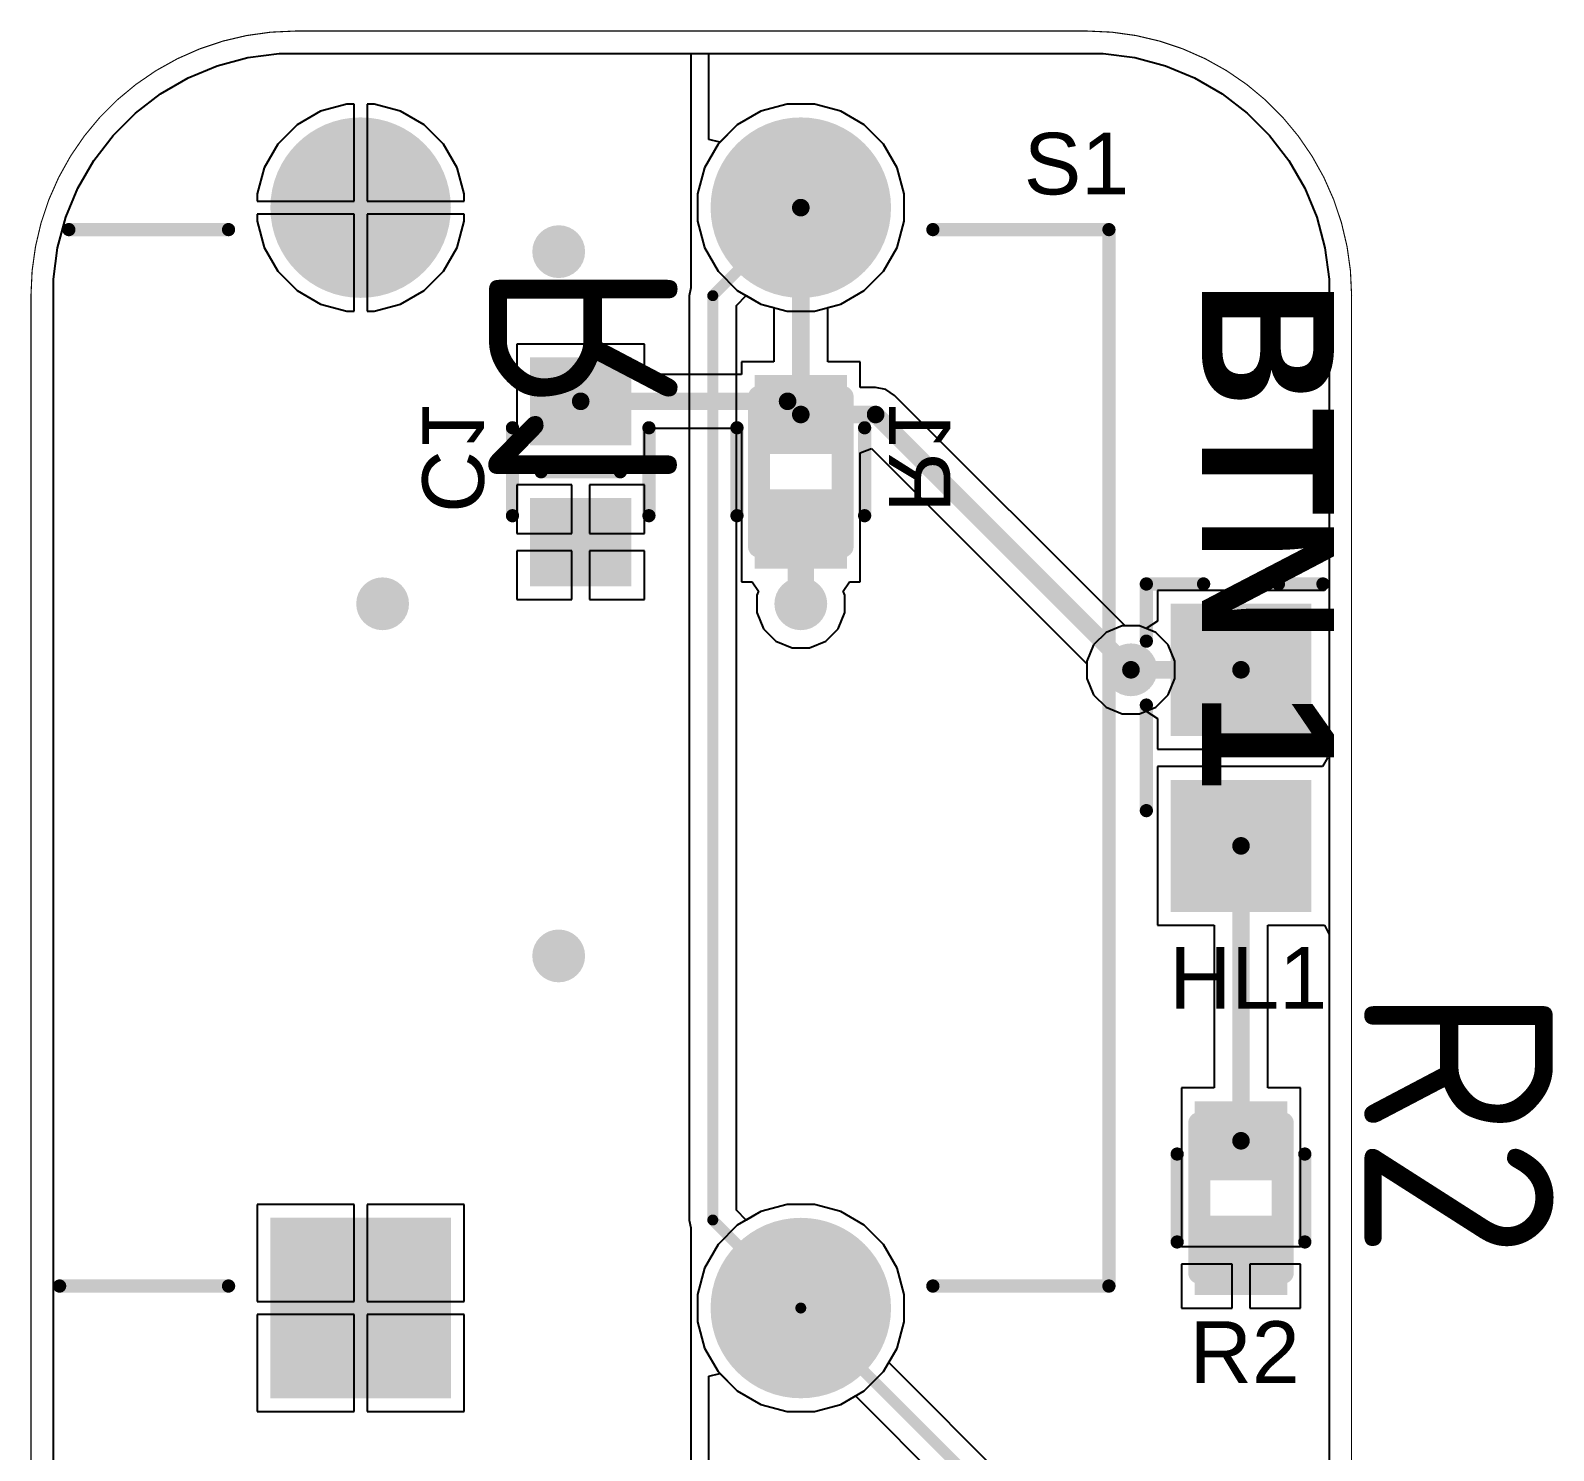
# Model space of a CAD drawing. Header units: inches. Extents: x -0.1 to 88.5, y -0.1 to 66.5.
# Drawn here: x 0 to 17.3, y 50.38 to 66.51 of the extents above; entities that cross this region are included whole.
import ezdxf

# ---------------------------------------------------------------- set-up
doc = ezdxf.new("R2010")
doc.units = ezdxf.units.IN
for name, color, linetype in [('Assembly Notes', 56, 'Continuous'), ('Bottom Layer', 5, 'Continuous'), ('Bottom Overlay', 54, 'Continuous'), ('Bottom Paste', 16, 'Continuous'), ('Bottom Solder', 6, 'Continuous'), ('Mechanical 3', 76, 'Continuous'), ('Multi-Layer', 9, 'Continuous'), ('Pad Holes', 156, 'Continuous'), ('Top Layer', 1, 'Continuous'), ('Top Overlay', 2, 'Continuous'), ('Top Paste', 8, 'Continuous'), ('Top Solder', 216, 'Continuous'), ('Via Holes', 16, 'Continuous')]:
    doc.layers.add(name, color=color, linetype=linetype)
doc.styles.add('Arial', font='', dxfattribs={"height": 0.2})
doc.styles.add('Century Gothic_Bold', font='', dxfattribs={"height": 0.2})
doc.styles.add('GOST type B', font='', dxfattribs={"height": 0.2})
doc.styles.get('Arial').set_extended_font_data('Arial')
doc.styles.get('Century Gothic_Bold').set_extended_font_data('Century Gothic', bold=True)
doc.styles.get('GOST type B').set_extended_font_data('GOST type B')

# ---------------------------------------------------------------- blocks, each defined once
blk = doc.blocks.new('B______DIP_12_12_98')
at = {"layer": 'Bottom Layer'}
blk.add_hatch(color=5, dxfattribs=at).paths.add_polyline_path([(-0.975, 0.975), (0.975, 0.975), (0.975, -0.975), (-0.975, -0.975)])
h = blk.add_hatch(color=5, dxfattribs=at)
edge = h.paths.add_edge_path()
edge.add_arc((12.5, 0), 0.975, 0, 360)
h = blk.add_hatch(color=5, dxfattribs=at)
edge = h.paths.add_edge_path()
edge.add_arc((0, -5), 0.975, 0, 360)
h = blk.add_hatch(color=5, dxfattribs=at)
edge = h.paths.add_edge_path()
edge.add_arc((12.5, -5), 0.975, 0, 360)
at = {"layer": 'Bottom Solder'}
blk.add_hatch(color=6, dxfattribs=at).paths.add_polyline_path([(-1.025, 1.025), (1.025, 1.025), (1.025, -1.025), (-1.025, -1.025)])
h = blk.add_hatch(color=6, dxfattribs=at)
edge = h.paths.add_edge_path()
edge.add_arc((12.5, 0), 1.025, 0, 360)
h = blk.add_hatch(color=6, dxfattribs=at)
edge = h.paths.add_edge_path()
edge.add_arc((0, -5), 1.025, 0, 360)
h = blk.add_hatch(color=6, dxfattribs=at)
edge = h.paths.add_edge_path()
edge.add_arc((12.5, -5), 1.025, 0, 360)
at = {"layer": 'Multi-Layer'}
blk.add_hatch(color=9, dxfattribs=at).paths.add_polyline_path([(-0.975, 0.975), (0.975, 0.975), (0.975, -0.975), (-0.975, -0.975)])
h = blk.add_hatch(color=9, dxfattribs=at)
edge = h.paths.add_edge_path()
edge.add_arc((12.5, 0), 0.975, 0, 360)
h = blk.add_hatch(color=9, dxfattribs=at)
edge = h.paths.add_edge_path()
edge.add_arc((0, -5), 0.975, 0, 360)
h = blk.add_hatch(color=9, dxfattribs=at)
edge = h.paths.add_edge_path()
edge.add_arc((12.5, -5), 0.975, 0, 360)
at = {"layer": 'Pad Holes'}
h = blk.add_hatch(color=7, dxfattribs=at)
edge = h.paths.add_edge_path()
edge.add_arc((0, 0), 0.65, 0, 360)
h = blk.add_hatch(color=7, dxfattribs=at)
edge = h.paths.add_edge_path()
edge.add_arc((12.5, 0), 0.65, 0, 360)
h = blk.add_hatch(color=7, dxfattribs=at)
edge = h.paths.add_edge_path()
edge.add_arc((0, -5), 0.65, 0, 360)
h = blk.add_hatch(color=7, dxfattribs=at)
edge = h.paths.add_edge_path()
edge.add_arc((12.5, -5), 0.65, 0, 360)
at = {"layer": 'Top Layer'}
blk.add_hatch(color=1, dxfattribs=at).paths.add_polyline_path([(-0.975, 0.975), (0.975, 0.975), (0.975, -0.975), (-0.975, -0.975)])
h = blk.add_hatch(color=1, dxfattribs=at)
edge = h.paths.add_edge_path()
edge.add_arc((12.5, 0), 0.975, 0, 360)
h = blk.add_hatch(color=1, dxfattribs=at)
edge = h.paths.add_edge_path()
edge.add_arc((0, -5), 0.975, 0, 360)
h = blk.add_hatch(color=1, dxfattribs=at)
edge = h.paths.add_edge_path()
edge.add_arc((12.5, -5), 0.975, 0, 360)
at = {"layer": 'Top Solder'}
blk.add_hatch(color=216, dxfattribs=at).paths.add_polyline_path([(-1.025, 1.025), (1.025, 1.025), (1.025, -1.025), (-1.025, -1.025)])
h = blk.add_hatch(color=216, dxfattribs=at)
edge = h.paths.add_edge_path()
edge.add_arc((12.5, 0), 1.025, 0, 360)
h = blk.add_hatch(color=216, dxfattribs=at)
edge = h.paths.add_edge_path()
edge.add_arc((0, -5), 1.025, 0, 360)
h = blk.add_hatch(color=216, dxfattribs=at)
edge = h.paths.add_edge_path()
edge.add_arc((12.5, -5), 1.025, 0, 360)
at = {"layer": 'Top Overlay'}
for points in [[(0.25, 3.419, 0.15, 0.15, 0), (0.25, 1.5, 0.15, 0.15, 0)], [(12.25, 3.314, 0.15, 0.15, 0), (12.25, 1.5, 0.15, 0.15, 0)], [(0.25, -6.5, 0.15, 0.15, 0), (0.25, -8.5, 0.15, 0.15, 0)], [(12.25, -6.5, 0.15, 0.15, 0), (12.25, -8.5, 0.15, 0.15, 0)], [(0.25, -8.5, 0.15, 0.15, 0), (12.25, -8.5, 0.15, 0.15, 0)]]:
    blk.add_lwpolyline(points, format="xyseb", dxfattribs=at)
for points in [[(0.212, 3.419, 0.075, 0.075, 1), (0.288, 3.419, 0.075, 0.075, 1)], [(12.213, 3.314, 0.075, 0.075, 1), (12.288, 3.314, 0.075, 0.075, 1)], [(0.212, 1.5, 0.075, 0.075, 1), (0.288, 1.5, 0.075, 0.075, 1)], [(12.213, 1.5, 0.075, 0.075, 1), (12.288, 1.5, 0.075, 0.075, 1)], [(0.212, -6.5, 0.075, 0.075, 1), (0.288, -6.5, 0.075, 0.075, 1)], [(12.213, -6.5, 0.075, 0.075, 1), (12.288, -6.5, 0.075, 0.075, 1)], [(0.212, -8.5, 0.075, 0.075, 1), (0.288, -8.5, 0.075, 0.075, 1)], [(0.212, -8.5, 0.075, 0.075, 1), (0.288, -8.5, 0.075, 0.075, 1)], [(12.213, -8.5, 0.075, 0.075, 1), (12.288, -8.5, 0.075, 0.075, 1)], [(12.213, -8.5, 0.075, 0.075, 1), (12.288, -8.5, 0.075, 0.075, 1)]]:
    blk.add_lwpolyline(points, format="xyseb", close=True, dxfattribs=at)
blk = doc.blocks.new('0603R_112')
at = {"layer": 'Top Layer'}
for points in [[(-1.05, -0.475), (-1.05, 0.475), (-0.25, 0.475), (-0.25, -0.475)], [(0.25, -0.475), (0.25, 0.475), (1.05, 0.475), (1.05, -0.475)]]:
    blk.add_hatch(color=1, dxfattribs=at).paths.add_polyline_path(points)
at = {"layer": 'Top Paste'}
for points in [[(-1.05, -0.475), (-1.05, 0.475), (-0.25, 0.475), (-0.25, -0.475)], [(0.25, -0.475), (0.25, 0.475), (1.05, 0.475), (1.05, -0.475)]]:
    blk.add_hatch(color=8, dxfattribs=at).paths.add_polyline_path(points)
at = {"layer": 'Top Solder'}
for points in [[(-1.1, -0.525), (-1.1, 0.525), (-0.2, 0.525), (-0.2, -0.525)], [(0.2, -0.525), (0.2, 0.525), (1.1, 0.525), (1.1, -0.525)]]:
    blk.add_hatch(color=216, dxfattribs=at).paths.add_polyline_path(points)
at = {"layer": 'Assembly Notes'}
for points in [[(0.85, 0.475, 0.25, 0.25, 0), (-0.85, 0.475, 0.25, 0.25, 0)], [(-0.85, -0.475, 0.25, 0.25, 0), (-0.85, 0.475, 0.25, 0.25, 0)], [(0.85, -0.475, 0.25, 0.25, 0), (0.85, 0.475, 0.25, 0.25, 0)], [(0.85, -0.475, 0.25, 0.25, 0), (-0.85, -0.475, 0.25, 0.25, 0)]]:
    blk.add_lwpolyline(points, format="xyseb", dxfattribs=at)
for points in [[(-0.913, 0.475, 0.125, 0.125, 1), (-0.788, 0.475, 0.125, 0.125, 1)], [(-0.913, 0.475, 0.125, 0.125, 1), (-0.788, 0.475, 0.125, 0.125, 1)], [(0.787, 0.475, 0.125, 0.125, 1), (0.912, 0.475, 0.125, 0.125, 1)], [(0.787, 0.475, 0.125, 0.125, 1), (0.912, 0.475, 0.125, 0.125, 1)], [(-0.913, -0.475, 0.125, 0.125, 1), (-0.788, -0.475, 0.125, 0.125, 1)], [(-0.913, -0.475, 0.125, 0.125, 1), (-0.788, -0.475, 0.125, 0.125, 1)], [(0.787, -0.475, 0.125, 0.125, 1), (0.912, -0.475, 0.125, 0.125, 1)], [(0.787, -0.475, 0.125, 0.125, 1), (0.912, -0.475, 0.125, 0.125, 1)]]:
    blk.add_lwpolyline(points, format="xyseb", close=True, dxfattribs=at)
at = {"layer": 'Top Overlay'}
for points in [[(0.5, 0.725, 0.15, 0.15, 0), (-0.5, 0.725, 0.15, 0.15, 0)], [(0.5, -0.725, 0.15, 0.15, 0), (-0.5, -0.725, 0.15, 0.15, 0)]]:
    blk.add_lwpolyline(points, format="xyseb", dxfattribs=at)
for points in [[(-0.537, 0.725, 0.075, 0.075, 1), (-0.462, 0.725, 0.075, 0.075, 1)], [(0.462, 0.725, 0.075, 0.075, 1), (0.537, 0.725, 0.075, 0.075, 1)], [(-0.537, -0.725, 0.075, 0.075, 1), (-0.462, -0.725, 0.075, 0.075, 1)], [(0.462, -0.725, 0.075, 0.075, 1), (0.537, -0.725, 0.075, 0.075, 1)]]:
    blk.add_lwpolyline(points, format="xyseb", close=True, dxfattribs=at)
at = {"layer": 'Assembly Notes', "style": 'GOST type B'}
blk.add_text('R2', height=2.15, dxfattribs=at).set_placement((-2.4, 1.4))
blk = doc.blocks.new('0603R_B_113')
at = {"layer": 'Bottom Layer'}
for points in [[(-0.25, 0.475), (-0.25, -0.475), (-1.05, -0.475), (-1.05, 0.475)], [(1.05, 0.475), (1.05, -0.475), (0.25, -0.475), (0.25, 0.475)]]:
    blk.add_hatch(color=5, dxfattribs=at).paths.add_polyline_path(points)
at = {"layer": 'Bottom Paste'}
for points in [[(-0.25, 0.475), (-0.25, -0.475), (-1.05, -0.475), (-1.05, 0.475)], [(1.05, 0.475), (1.05, -0.475), (0.25, -0.475), (0.25, 0.475)]]:
    blk.add_hatch(color=16, dxfattribs=at).paths.add_polyline_path(points)
at = {"layer": 'Bottom Solder'}
for points in [[(-0.2, 0.525), (-0.2, -0.525), (-1.1, -0.525), (-1.1, 0.525)], [(1.1, 0.525), (1.1, -0.525), (0.2, -0.525), (0.2, 0.525)]]:
    blk.add_hatch(color=6, dxfattribs=at).paths.add_polyline_path(points)
at = {"layer": 'Assembly Notes'}
for points in [[(-0.85, -0.475, 0.25, 0.25, 0), (-0.85, 0.475, 0.25, 0.25, 0)], [(0.85, 0.475, 0.25, 0.25, 0), (-0.85, 0.475, 0.25, 0.25, 0)], [(0.85, -0.475, 0.25, 0.25, 0), (0.85, 0.475, 0.25, 0.25, 0)], [(0.85, -0.475, 0.25, 0.25, 0), (-0.85, -0.475, 0.25, 0.25, 0)]]:
    blk.add_lwpolyline(points, format="xyseb", dxfattribs=at)
for points in [[(-0.913, 0.475, 0.125, 0.125, 1), (-0.788, 0.475, 0.125, 0.125, 1)], [(-0.913, 0.475, 0.125, 0.125, 1), (-0.788, 0.475, 0.125, 0.125, 1)], [(0.787, 0.475, 0.125, 0.125, 1), (0.912, 0.475, 0.125, 0.125, 1)], [(0.787, 0.475, 0.125, 0.125, 1), (0.912, 0.475, 0.125, 0.125, 1)], [(-0.913, -0.475, 0.125, 0.125, 1), (-0.788, -0.475, 0.125, 0.125, 1)], [(-0.913, -0.475, 0.125, 0.125, 1), (-0.788, -0.475, 0.125, 0.125, 1)], [(0.787, -0.475, 0.125, 0.125, 1), (0.912, -0.475, 0.125, 0.125, 1)], [(0.787, -0.475, 0.125, 0.125, 1), (0.912, -0.475, 0.125, 0.125, 1)]]:
    blk.add_lwpolyline(points, format="xyseb", close=True, dxfattribs=at)
at = {"layer": 'Bottom Overlay'}
for points in [[(0.5, 0.725, 0.15, 0.15, 0), (-0.5, 0.725, 0.15, 0.15, 0)], [(0.5, -0.725, 0.15, 0.15, 0), (-0.5, -0.725, 0.15, 0.15, 0)]]:
    blk.add_lwpolyline(points, format="xyseb", dxfattribs=at)
for points in [[(-0.537, 0.725, 0.075, 0.075, 1), (-0.462, 0.725, 0.075, 0.075, 1)], [(0.462, 0.725, 0.075, 0.075, 1), (0.537, 0.725, 0.075, 0.075, 1)], [(-0.537, -0.725, 0.075, 0.075, 1), (-0.462, -0.725, 0.075, 0.075, 1)], [(0.462, -0.725, 0.075, 0.075, 1), (0.537, -0.725, 0.075, 0.075, 1)]]:
    blk.add_lwpolyline(points, format="xyseb", close=True, dxfattribs=at)
at = {"layer": 'Assembly Notes', "style": 'GOST type B', "text_generation_flag": 2}
blk.add_text('R1', height=2.15, rotation=-180, dxfattribs=at).set_placement((-2.4, -1.4))
blk = doc.blocks.new('0805D_120')
at = {"layer": 'Top Layer'}
for points in [[(-1.7, -0.75), (-1.7, 0.75), (-0.3, 0.75), (-0.3, -0.75)], [(0.3, -0.75), (0.3, 0.75), (1.7, 0.75), (1.7, -0.75)]]:
    blk.add_hatch(color=1, dxfattribs=at).paths.add_polyline_path(points)
at = {"layer": 'Top Paste'}
for points in [[(-1.7, -0.75), (-1.7, 0.75), (-0.3, 0.75), (-0.3, -0.75)], [(0.3, -0.75), (0.3, 0.75), (1.7, 0.75), (1.7, -0.75)]]:
    blk.add_hatch(color=8, dxfattribs=at).paths.add_polyline_path(points)
at = {"layer": 'Top Solder'}
for points in [[(-1.75, -0.8), (-1.75, 0.8), (-0.25, 0.8), (-0.25, -0.8)], [(0.25, -0.8), (0.25, 0.8), (1.75, 0.8), (1.75, -0.8)]]:
    blk.add_hatch(color=216, dxfattribs=at).paths.add_polyline_path(points)
at = {"layer": 'Top Overlay'}
for points in [[(-0.6, 1.075, 0.15, 0.15, 0), (0.6, 1.075, 0.15, 0.15, 0)], [(1.325, 1.075, 0.15, 0.15, 0), (1.975, 1.075, 0.15, 0.15, 0)], [(1.975, 1.075, 0.15, 0.15, 0), (1.975, 0.425, 0.15, 0.15, 0)], [(1.975, -0.425, 0.15, 0.15, 0), (1.975, -0.931, 0.15, 0.15, 0)]]:
    blk.add_lwpolyline(points, format="xyseb", dxfattribs=at)
for points in [[(-0.637, 1.075, 0.075, 0.075, 1), (-0.562, 1.075, 0.075, 0.075, 1)], [(0.562, 1.075, 0.075, 0.075, 1), (0.637, 1.075, 0.075, 0.075, 1)], [(1.288, 1.075, 0.075, 0.075, 1), (1.363, 1.075, 0.075, 0.075, 1)], [(1.937, 1.075, 0.075, 0.075, 1), (2.013, 1.075, 0.075, 0.075, 1)], [(1.937, 1.075, 0.075, 0.075, 1), (2.013, 1.075, 0.075, 0.075, 1)], [(1.937, 0.425, 0.075, 0.075, 1), (2.013, 0.425, 0.075, 0.075, 1)], [(1.937, -0.425, 0.075, 0.075, 1), (2.013, -0.425, 0.075, 0.075, 1)], [(1.937, -0.931, 0.075, 0.075, 1), (2.013, -0.931, 0.075, 0.075, 1)]]:
    blk.add_lwpolyline(points, format="xyseb", close=True, dxfattribs=at)
blk = doc.blocks.new('0603C_B_140')
at = {"layer": 'Bottom Layer'}
for points in [[(-0.35, 0.525), (-0.35, -0.525), (-1.25, -0.525), (-1.25, 0.525)], [(1.25, 0.525), (1.25, -0.525), (0.35, -0.525), (0.35, 0.525)]]:
    blk.add_hatch(color=5, dxfattribs=at).paths.add_polyline_path(points)
at = {"layer": 'Bottom Paste'}
for points in [[(-0.35, 0.525), (-0.35, -0.525), (-1.25, -0.525), (-1.25, 0.525)], [(1.25, 0.525), (1.25, -0.525), (0.35, -0.525), (0.35, 0.525)]]:
    blk.add_hatch(color=16, dxfattribs=at).paths.add_polyline_path(points)
at = {"layer": 'Bottom Solder'}
for points in [[(-0.3, 0.575), (-0.3, -0.575), (-1.3, -0.575), (-1.3, 0.575)], [(1.3, 0.575), (1.3, -0.575), (0.3, -0.575), (0.3, 0.575)]]:
    blk.add_hatch(color=6, dxfattribs=at).paths.add_polyline_path(points)
at = {"layer": 'Bottom Overlay'}
for points in [[(-0.5, 0.775, 0.15, 0.15, 0), (0.5, 0.775, 0.15, 0.15, 0)], [(0, 0.45, 0.15, 0.15, 0), (0, -0.45, 0.15, 0.15, 0)], [(-0.5, -0.775, 0.15, 0.15, 0), (0.5, -0.775, 0.15, 0.15, 0)]]:
    blk.add_lwpolyline(points, format="xyseb", dxfattribs=at)
for points in [[(-0.537, 0.775, 0.075, 0.075, 1), (-0.462, 0.775, 0.075, 0.075, 1)], [(0.462, 0.775, 0.075, 0.075, 1), (0.537, 0.775, 0.075, 0.075, 1)], [(-0.038, 0.45, 0.075, 0.075, 1), (0.038, 0.45, 0.075, 0.075, 1)], [(-0.038, -0.45, 0.075, 0.075, 1), (0.038, -0.45, 0.075, 0.075, 1)], [(-0.537, -0.775, 0.075, 0.075, 1), (-0.462, -0.775, 0.075, 0.075, 1)], [(0.462, -0.775, 0.075, 0.075, 1), (0.537, -0.775, 0.075, 0.075, 1)]]:
    blk.add_lwpolyline(points, format="xyseb", close=True, dxfattribs=at)

msp = doc.modelspace()

# ---------------------------------------------------------------- hatches: boundary and pattern name
at = {"layer": 'Bottom Layer'}
h = msp.add_hatch(color=5, dxfattribs=at)
edge = h.paths.add_edge_path()
edge.add_arc((6, 64), 0.3, 0, 360)
h = msp.add_hatch(color=5, dxfattribs=at)
edge = h.paths.add_edge_path()
edge.add_arc((4, 60), 0.3, 0, 360)
h = msp.add_hatch(color=5, dxfattribs=at)
edge = h.paths.add_edge_path()
edge.add_arc((8.75, 60), 0.3, 0, 360)
h = msp.add_hatch(color=5, dxfattribs=at)
edge = h.paths.add_edge_path()
edge.add_arc((12.5, 59.25), 0.3, 0, 360)
h = msp.add_hatch(color=5, dxfattribs=at)
edge = h.paths.add_edge_path()
edge.add_arc((6, 56), 0.3, 0, 360)
at = {"layer": 'Top Layer'}
h = msp.add_hatch(color=1, dxfattribs=at)
edge = h.paths.add_edge_path()
edge.add_arc((6, 64), 0.3, 0, 360)
h = msp.add_hatch(color=1, dxfattribs=at)
edge = h.paths.add_edge_path()
edge.add_arc((4, 60), 0.3, 0, 360)
h = msp.add_hatch(color=1, dxfattribs=at)
edge = h.paths.add_edge_path()
edge.add_arc((8.75, 60), 0.3, 0, 360)
h = msp.add_hatch(color=1, dxfattribs=at)
edge = h.paths.add_edge_path()
edge.add_arc((12.5, 59.25), 0.3, 0, 360)
h = msp.add_hatch(color=1, dxfattribs=at)
edge = h.paths.add_edge_path()
edge.add_arc((6, 56), 0.3, 0, 360)
at = {"layer": 'Via Holes'}
h = msp.add_hatch(color=7, dxfattribs=at)
edge = h.paths.add_edge_path()
edge.add_arc((6, 64), 0.15, 0, 360)
h = msp.add_hatch(color=7, dxfattribs=at)
edge = h.paths.add_edge_path()
edge.add_arc((4, 60), 0.15, 0, 360)
h = msp.add_hatch(color=7, dxfattribs=at)
edge = h.paths.add_edge_path()
edge.add_arc((8.75, 60), 0.15, 0, 360)
h = msp.add_hatch(color=7, dxfattribs=at)
edge = h.paths.add_edge_path()
edge.add_arc((12.5, 59.25), 0.15, 0, 360)
h = msp.add_hatch(color=7, dxfattribs=at)
edge = h.paths.add_edge_path()
edge.add_arc((6, 56), 0.15, 0, 360)

# ---------------------------------------------------------------- linework, layer by layer
at = {"layer": 'Bottom Layer'}
for p, q in [((1.79, 65.974), (2.122, 66.111)), ((2.122, 66.111), (2.47, 66.204)), ((2.47, 66.204), (2.826, 66.251)), ((2.826, 66.251), (3.006, 66.251)), ((3.006, 66.251), (12.006, 66.251)), ((12.006, 66.251), (12.186, 66.251)), ((12.186, 66.251), (12.543, 66.204)), ((12.543, 66.204), (12.891, 66.111)), ((12.891, 66.111), (13.223, 65.974)), ((1.478, 65.794), (1.79, 65.974)), ((13.223, 65.974), (13.535, 65.794)), ((1.192, 65.575), (1.478, 65.794)), ((13.535, 65.794), (13.82, 65.575)), ((0.938, 65.32), (1.192, 65.575)), ((3.296, 65.595), (3.029, 65.44)), ((3.595, 65.675), (3.296, 65.595)), ((3.675, 65.675), (3.595, 65.675)), ((3.675, 64.575), (3.675, 65.675)), ((3.905, 65.675), (3.825, 65.675)), ((3.825, 65.675), (3.825, 64.575)), ((4.204, 65.595), (3.905, 65.675)), ((4.471, 65.44), (4.204, 65.595)), ((8.296, 65.595), (8.029, 65.44)), ((8.595, 65.675), (8.296, 65.595)), ((8.905, 65.675), (8.595, 65.675)), ((9.204, 65.595), (8.905, 65.675)), ((9.471, 65.44), (9.204, 65.595)), ((13.82, 65.575), (14.075, 65.32)), ((3.029, 65.44), (2.81, 65.221)), ((4.69, 65.221), (4.471, 65.44)), ((8.029, 65.44), (7.81, 65.221)), ((9.69, 65.221), (9.471, 65.44)), ((0.719, 65.035), (0.938, 65.32)), ((2.81, 65.221), (2.655, 64.954)), ((4.845, 64.954), (4.69, 65.221)), ((7.81, 65.221), (7.655, 64.954)), ((9.845, 64.954), (9.69, 65.221)), ((14.075, 65.32), (14.294, 65.035)), ((0.539, 64.723), (0.719, 65.035)), ((2.655, 64.954), (2.575, 64.655)), ((4.925, 64.655), (4.845, 64.954)), ((7.655, 64.954), (7.575, 64.655)), ((9.925, 64.655), (9.845, 64.954)), ((14.294, 65.035), (14.474, 64.723)), ((0.401, 64.391), (0.539, 64.723)), ((14.474, 64.723), (14.611, 64.391)), ((2.575, 64.655), (2.575, 64.575)), ((2.575, 64.575), (3.675, 64.575)), ((3.825, 64.575), (4.925, 64.575)), ((4.925, 64.575), (4.925, 64.655)), ((7.575, 64.655), (7.575, 64.345)), ((9.925, 64.345), (9.925, 64.655)), ((0.308, 64.043), (0.401, 64.391)), ((3.675, 64.425), (2.575, 64.425)), ((2.575, 64.425), (2.575, 64.345)), ((3.675, 63.325), (3.675, 64.425)), ((4.925, 64.425), (3.825, 64.425)), ((3.825, 64.425), (3.825, 63.325)), ((4.925, 64.345), (4.925, 64.425)), ((14.611, 64.391), (14.704, 64.043)), ((2.575, 64.345), (2.655, 64.046)), ((4.845, 64.046), (4.925, 64.345)), ((7.575, 64.345), (7.655, 64.046)), ((9.845, 64.046), (9.925, 64.345)), ((0.261, 63.686), (0.308, 64.043)), ((2.655, 64.046), (2.81, 63.779)), ((4.69, 63.779), (4.845, 64.046)), ((7.655, 64.046), (7.81, 63.779)), ((9.69, 63.779), (9.845, 64.046)), ((14.704, 64.043), (14.751, 63.686)), ((0.261, 63.506), (0.261, 63.686)), ((2.81, 63.779), (3.029, 63.56)), ((4.471, 63.56), (4.69, 63.779)), ((7.81, 63.779), (8.029, 63.56)), ((9.471, 63.56), (9.69, 63.779)), ((14.751, 63.686), (14.751, 63.506)), ((0.261, 3.006), (0.261, 63.506)), ((3.029, 63.56), (3.296, 63.405)), ((4.204, 63.405), (4.471, 63.56)), ((8.029, 63.56), (8.296, 63.405)), ((9.204, 63.405), (9.471, 63.56)), ((14.751, 63.506), (14.751, 20.506)), ((3.296, 63.405), (3.595, 63.325)), ((3.595, 63.325), (3.675, 63.325)), ((3.825, 63.325), (3.905, 63.325)), ((3.905, 63.325), (4.204, 63.405)), ((8.296, 63.405), (8.444, 63.366)), ((8.444, 63.366), (8.444, 62.75)), ((9.056, 63.366), (9.204, 63.405)), ((9.056, 62.75), (9.056, 63.366)), ((6.975, 62.95), (5.525, 62.95)), ((5.525, 62.95), (5.525, 61.65)), ((6.975, 62.606), (6.975, 62.95)), ((8.444, 62.75), (8.075, 62.75)), ((8.075, 62.75), (8.075, 62.606)), ((9.425, 62.75), (9.056, 62.75)), ((9.425, 62.456), (9.425, 62.75)), ((8.075, 62.606), (6.975, 62.606)), ((9.6, 62.456), (9.425, 62.456)), ((9.717, 62.433), (9.6, 62.456)), ((9.6, 62.456), (9.6, 62.456)), ((9.816, 62.366), (9.717, 62.433)), ((12.433, 59.75), (9.816, 62.366)), ((6.975, 61.65), (6.975, 61.994)), ((6.975, 61.994), (8.075, 61.994)), ((8.075, 61.994), (8.075, 61.577)), ((9.425, 61.713), (9.552, 61.765)), ((9.552, 61.765), (12, 59.317)), ((5.525, 61.65), (6.975, 61.65)), ((9.425, 61.577), (9.425, 61.713)), ((8.075, 61.577), (8.075, 61.55)), ((8.075, 61.55), (8.075, 61.45)), ((8.075, 61.45), (8.075, 61.423)), ((8.075, 61.423), (8.075, 60.25)), ((9.425, 61.55), (9.425, 61.577)), ((9.425, 61.45), (9.425, 61.55)), ((9.425, 61.423), (9.425, 61.45)), ((9.425, 60.25), (9.425, 61.423)), ((6.15, 61.35), (5.525, 61.35)), ((5.525, 61.35), (5.525, 60.8)), ((6.15, 60.8), (6.15, 61.35)), ((6.975, 61.35), (6.35, 61.35)), ((6.35, 61.35), (6.35, 60.8)), ((6.975, 60.8), (6.975, 61.35)), ((5.525, 60.8), (6.15, 60.8)), ((6.35, 60.8), (6.975, 60.8)), ((6.15, 60.6), (5.525, 60.6)), ((5.525, 60.6), (5.525, 60.05)), ((6.15, 60.05), (6.15, 60.6)), ((6.975, 60.6), (6.35, 60.6)), ((6.35, 60.6), (6.35, 60.05)), ((6.975, 60.05), (6.975, 60.6)), ((8.075, 60.25), (8.198, 60.25)), ((8.198, 60.25), (8.269, 60.144)), ((9.231, 60.144), (9.302, 60.25)), ((9.302, 60.25), (9.425, 60.25)), ((5.525, 60.05), (6.15, 60.05)), ((6.35, 60.05), (6.975, 60.05)), ((8.269, 60.144), (8.25, 60.099)), ((8.25, 60.099), (8.25, 59.901)), ((9.25, 60.099), (9.231, 60.144)), ((9.25, 59.901), (9.25, 60.099)), ((8.25, 59.901), (8.326, 59.717)), ((9.174, 59.717), (9.25, 59.901)), ((8.326, 59.717), (8.467, 59.576)), ((9.033, 59.576), (9.174, 59.717)), ((12.599, 59.75), (12.433, 59.75)), ((12.783, 59.674), (12.599, 59.75)), ((8.467, 59.576), (8.651, 59.5)), ((8.849, 59.5), (9.033, 59.576)), ((12.924, 59.533), (12.783, 59.674)), ((13, 59.349), (12.924, 59.533)), ((8.651, 59.5), (8.849, 59.5)), ((13, 59.151), (13, 59.349)), ((12, 59.317), (12, 59.151)), ((12, 59.151), (12.076, 58.967)), ((12.924, 58.967), (13, 59.151)), ((12.076, 58.967), (12.217, 58.826)), ((12.217, 58.826), (12.401, 58.75)), ((12.599, 58.75), (12.783, 58.826)), ((12.783, 58.826), (12.924, 58.967)), ((12.401, 58.75), (12.599, 58.75)), ((3.675, 53.175), (2.575, 53.175)), ((2.575, 53.175), (2.575, 52.075)), ((3.675, 52.075), (3.675, 53.175)), ((4.925, 53.175), (3.825, 53.175)), ((3.825, 53.175), (3.825, 52.075)), ((4.925, 52.075), (4.925, 53.175)), ((8.595, 53.175), (8.296, 53.095)), ((8.905, 53.175), (8.595, 53.175)), ((9.204, 53.095), (8.905, 53.175)), ((8.029, 52.94), (7.81, 52.721)), ((8.296, 53.095), (8.029, 52.94)), ((9.471, 52.94), (9.204, 53.095)), ((9.69, 52.721), (9.471, 52.94)), ((7.81, 52.721), (7.655, 52.454)), ((9.845, 52.454), (9.69, 52.721)), ((7.655, 52.454), (7.575, 52.155)), ((9.925, 52.155), (9.845, 52.454)), ((2.575, 52.075), (3.675, 52.075)), ((3.825, 52.075), (4.925, 52.075)), ((7.575, 52.155), (7.575, 51.845)), ((9.925, 51.845), (9.925, 52.155)), ((3.675, 51.925), (2.575, 51.925)), ((2.575, 51.925), (2.575, 50.825)), ((3.675, 50.825), (3.675, 51.925)), ((4.925, 51.925), (3.825, 51.925)), ((3.825, 51.925), (3.825, 50.825)), ((4.925, 50.825), (4.925, 51.925)), ((7.575, 51.845), (7.655, 51.546)), ((9.845, 51.546), (9.925, 51.845)), ((7.655, 51.546), (7.81, 51.279)), ((9.749, 51.38), (9.845, 51.546)), ((7.81, 51.279), (8.029, 51.06)), ((12.689, 48.439), (9.749, 51.38)), ((8.029, 51.06), (8.296, 50.905)), ((8.296, 50.905), (8.595, 50.825)), ((8.905, 50.825), (9.204, 50.905)), ((9.204, 50.905), (9.37, 51.001)), ((9.37, 51.001), (12.232, 48.139)), ((2.575, 50.825), (3.675, 50.825)), ((3.825, 50.825), (4.925, 50.825)), ((8.595, 50.825), (8.905, 50.825))]:
    msp.add_line(p, q, dxfattribs=at)
for points in [[(8.75, 62.15, 0.2, 0.2, 0), (8.75, 64.5, 0.2, 0.2, 0)], [(6.25, 62.3, 0.2, 0.2, 0), (8.6, 62.3, 0.2, 0.2, 0)], [(8.6, 62.3, 0.2, 0.2, 0), (8.75, 62.15, 0.2, 0.2, 0)], [(8.75, 62.15, 0.2, 0.2, 0), (9.6, 62.15, 0.2, 0.2, 0)], [(9.6, 62.15, 0.2, 0.2, 0), (12.5, 59.25, 0.2, 0.2, 0)], [(8.75, 60, 0.3, 0.3, 0), (8.75, 60.85, 0.3, 0.3, 0)], [(8.75, 52, 0.125, 0.125, 0), (12.5, 48.25, 0.125, 0.125, 0)]]:
    msp.add_lwpolyline(points, format="xyseb", dxfattribs=at)
for points in [[(8.7, 64.5, 0.1, 0.1, 1), (8.8, 64.5, 0.1, 0.1, 1)], [(6.2, 62.3, 0.1, 0.1, 1), (6.3, 62.3, 0.1, 0.1, 1)], [(8.55, 62.3, 0.1, 0.1, 1), (8.65, 62.3, 0.1, 0.1, 1)], [(8.55, 62.3, 0.1, 0.1, 1), (8.65, 62.3, 0.1, 0.1, 1)], [(8.7, 62.15, 0.1, 0.1, 1), (8.8, 62.15, 0.1, 0.1, 1)], [(8.7, 62.15, 0.1, 0.1, 1), (8.8, 62.15, 0.1, 0.1, 1)], [(8.7, 62.15, 0.1, 0.1, 1), (8.8, 62.15, 0.1, 0.1, 1)], [(9.55, 62.15, 0.1, 0.1, 1), (9.65, 62.15, 0.1, 0.1, 1)], [(9.55, 62.15, 0.1, 0.1, 1), (9.65, 62.15, 0.1, 0.1, 1)], [(8.675, 60.85, 0.15, 0.15, 1), (8.825, 60.85, 0.15, 0.15, 1)], [(8.675, 60, 0.15, 0.15, 1), (8.825, 60, 0.15, 0.15, 1)], [(12.45, 59.25, 0.1, 0.1, 1), (12.55, 59.25, 0.1, 0.1, 1)], [(8.719, 52, 0.0625, 0.0625, 1), (8.781, 52, 0.0625, 0.0625, 1)]]:
    msp.add_lwpolyline(points, format="xyseb", close=True, dxfattribs=at)
at = {"layer": 'Mechanical 3'}
for points in [[(0.006, 63.506, 0.0127, 0.0127, -0.414214), (3.006, 66.506, 0.0127, 0.0127, 0)], [(3.006, 66.506, 0.0127, 0.0127, 0), (12.006, 66.506, 0.0127, 0.0127, 0)], [(12.006, 66.506, 0.0127, 0.0127, -0.414214), (15.006, 63.506, 0.0127, 0.0127, 0)], [(0.006, 3.006, 0.0127, 0.0127, 0), (0.006, 63.506, 0.0127, 0.0127, 0)], [(15.006, 20.506, 0.0127, 0.0127, 0), (15.006, 63.506, 0.0127, 0.0127, 0)]]:
    msp.add_lwpolyline(points, format="xyseb", dxfattribs=at)
for points in [[(3.003, 66.506, 0.00635, 0.00635, 1), (3.01, 66.506, 0.00635, 0.00635, 1)], [(3.003, 66.506, 0.00635, 0.00635, 1), (3.01, 66.506, 0.00635, 0.00635, 1)], [(12.003, 66.506, 0.00635, 0.00635, 1), (12.01, 66.506, 0.00635, 0.00635, 1)], [(12.003, 66.506, 0.00635, 0.00635, 1), (12.01, 66.506, 0.00635, 0.00635, 1)], [(0.003, 63.506, 0.00635, 0.00635, 1), (0.01, 63.506, 0.00635, 0.00635, 1)], [(0.003, 63.506, 0.00635, 0.00635, 1), (0.01, 63.506, 0.00635, 0.00635, 1)], [(15.003, 63.506, 0.00635, 0.00635, 1), (15.01, 63.506, 0.00635, 0.00635, 1)], [(15.003, 63.506, 0.00635, 0.00635, 1), (15.01, 63.506, 0.00635, 0.00635, 1)]]:
    msp.add_lwpolyline(points, format="xyseb", close=True, dxfattribs=at)
at = {"layer": 'Top Layer'}
for p, q in [((1.79, 65.974), (2.122, 66.111)), ((2.122, 66.111), (2.47, 66.204)), ((2.47, 66.204), (2.826, 66.251)), ((2.826, 66.251), (3.006, 66.251)), ((3.006, 66.251), (7.5, 66.251)), ((7.5, 66.251), (7.5, 63.589)), ((7.704, 66.251), (12.006, 66.251)), ((7.704, 65.273), (7.704, 66.251)), ((12.006, 66.251), (12.186, 66.251)), ((12.186, 66.251), (12.543, 66.204)), ((12.543, 66.204), (12.891, 66.111)), ((12.891, 66.111), (13.223, 65.974)), ((1.478, 65.794), (1.79, 65.974)), ((13.223, 65.974), (13.535, 65.794)), ((1.192, 65.575), (1.478, 65.794)), ((13.535, 65.794), (13.82, 65.575)), ((0.938, 65.32), (1.192, 65.575)), ((3.296, 65.595), (3.029, 65.44)), ((3.595, 65.675), (3.296, 65.595)), ((3.675, 65.675), (3.595, 65.675)), ((3.675, 64.575), (3.675, 65.675)), ((3.905, 65.675), (3.825, 65.675)), ((3.825, 65.675), (3.825, 64.575)), ((4.204, 65.595), (3.905, 65.675)), ((4.471, 65.44), (4.204, 65.595)), ((8.296, 65.595), (8.029, 65.44)), ((8.595, 65.675), (8.296, 65.595)), ((8.905, 65.675), (8.595, 65.675)), ((9.204, 65.595), (8.905, 65.675)), ((9.471, 65.44), (9.204, 65.595)), ((13.82, 65.575), (14.075, 65.32)), ((3.029, 65.44), (2.81, 65.221)), ((4.69, 65.221), (4.471, 65.44)), ((8.029, 65.44), (7.831, 65.243)), ((9.69, 65.221), (9.471, 65.44)), ((0.719, 65.035), (0.938, 65.32)), ((2.81, 65.221), (2.655, 64.954)), ((4.845, 64.954), (4.69, 65.221)), ((7.831, 65.243), (7.704, 65.273)), ((9.845, 64.954), (9.69, 65.221)), ((14.075, 65.32), (14.294, 65.035)), ((0.539, 64.723), (0.719, 65.035)), ((2.655, 64.954), (2.575, 64.655)), ((4.925, 64.655), (4.845, 64.954)), ((9.925, 64.655), (9.845, 64.954)), ((14.294, 65.035), (14.474, 64.723)), ((0.401, 64.391), (0.539, 64.723)), ((14.474, 64.723), (14.611, 64.391)), ((2.575, 64.655), (2.575, 64.575)), ((2.575, 64.575), (3.675, 64.575)), ((3.825, 64.575), (4.925, 64.575)), ((4.925, 64.575), (4.925, 64.655)), ((9.925, 64.345), (9.925, 64.655)), ((0.308, 64.043), (0.401, 64.391)), ((3.675, 64.425), (2.575, 64.425)), ((2.575, 64.425), (2.575, 64.345)), ((3.675, 63.325), (3.675, 64.425)), ((4.925, 64.425), (3.825, 64.425)), ((3.825, 64.425), (3.825, 63.325)), ((4.925, 64.345), (4.925, 64.425)), ((14.611, 64.391), (14.704, 64.043)), ((2.575, 64.345), (2.655, 64.046)), ((4.845, 64.046), (4.925, 64.345)), ((9.845, 64.046), (9.925, 64.345)), ((0.261, 63.686), (0.308, 64.043)), ((2.655, 64.046), (2.81, 63.779)), ((4.69, 63.779), (4.845, 64.046)), ((9.69, 63.779), (9.845, 64.046)), ((14.704, 64.043), (14.751, 63.686)), ((0.261, 63.506), (0.261, 63.686)), ((2.81, 63.779), (3.029, 63.56)), ((4.471, 63.56), (4.69, 63.779)), ((9.471, 63.56), (9.69, 63.779)), ((14.751, 63.686), (14.751, 63.506)), ((0.261, 3.006), (0.261, 63.506)), ((3.029, 63.56), (3.296, 63.405)), ((4.204, 63.405), (4.471, 63.56)), ((7.5, 63.589), (7.482, 63.5)), ((7.482, 63.5), (7.482, 63.5)), ((7.482, 63.5), (7.482, 53)), ((8.018, 63.389), (8.13, 63.501)), ((8.13, 63.501), (8.296, 63.405)), ((9.204, 63.405), (9.471, 63.56)), ((14.751, 63.506), (14.751, 60.256)), ((3.296, 63.405), (3.595, 63.325)), ((3.595, 63.325), (3.675, 63.325)), ((3.825, 63.325), (3.905, 63.325)), ((3.905, 63.325), (4.204, 63.405)), ((8.018, 53.111), (8.018, 63.389)), ((8.296, 63.405), (8.595, 63.325)), ((8.595, 63.325), (8.905, 63.325)), ((8.905, 63.325), (9.204, 63.405)), ((14.751, 60.256), (14.7, 60.15)), ((14.624, 60.15), (12.8, 60.15)), ((12.8, 60.15), (12.8, 59.804)), ((14.7, 60.15), (14.624, 60.15)), ((12.401, 59.75), (12.217, 59.674)), ((12.599, 59.75), (12.401, 59.75)), ((12.673, 59.72), (12.599, 59.75)), ((12.8, 59.804), (12.673, 59.72)), ((12.076, 59.533), (12, 59.349)), ((12.217, 59.674), (12.076, 59.533)), ((12, 59.349), (12, 59.151)), ((12, 59.151), (12.076, 58.967)), ((12.076, 58.967), (12.217, 58.826)), ((12.217, 58.826), (12.401, 58.75)), ((12.401, 58.75), (12.599, 58.75)), ((12.599, 58.75), (12.673, 58.78)), ((12.673, 58.78), (12.8, 58.696)), ((12.8, 58.696), (12.8, 58.35)), ((12.8, 58.35), (14.677, 58.35)), ((14.677, 58.35), (14.734, 58.25)), ((14.624, 58.15), (12.8, 58.15)), ((12.8, 58.15), (12.8, 56.35)), ((14.677, 58.15), (14.624, 58.15)), ((14.734, 58.25), (14.677, 58.15)), ((12.8, 56.35), (13.444, 56.35)), ((13.444, 56.35), (13.444, 54.5)), ((14.056, 54.5), (14.056, 56.35)), ((14.056, 56.35), (14.7, 56.35)), ((14.7, 56.35), (14.751, 56.244)), ((14.751, 56.244), (14.751, 44.256)), ((13.444, 54.5), (13.075, 54.5)), ((13.075, 54.5), (13.075, 53.327)), ((14.425, 54.5), (14.056, 54.5)), ((14.425, 53.327), (14.425, 54.5)), ((13.075, 53.327), (13.075, 53.3)), ((13.075, 53.3), (13.075, 53.2)), ((14.425, 53.3), (14.425, 53.327)), ((14.425, 53.2), (14.425, 53.3)), ((3.675, 53.175), (2.575, 53.175)), ((2.575, 53.175), (2.575, 52.075)), ((3.675, 52.075), (3.675, 53.175)), ((4.925, 53.175), (3.825, 53.175)), ((3.825, 53.175), (3.825, 52.075)), ((4.925, 52.075), (4.925, 53.175)), ((8.595, 53.175), (8.296, 53.095)), ((8.905, 53.175), (8.595, 53.175)), ((9.204, 53.095), (8.905, 53.175)), ((13.075, 53.2), (13.075, 53.173)), ((13.075, 53.173), (13.075, 52.7)), ((14.425, 53.173), (14.425, 53.2)), ((14.425, 52.7), (14.425, 53.173)), ((7.482, 53), (7.482, 53)), ((7.482, 53), (7.5, 52.911)), ((8.13, 52.999), (8.018, 53.111)), ((8.296, 53.095), (8.13, 52.999)), ((9.471, 52.94), (9.204, 53.095)), ((9.69, 52.721), (9.471, 52.94)), ((7.5, 52.911), (7.5, 47.589)), ((9.845, 52.454), (9.69, 52.721)), ((13.075, 52.7), (14.425, 52.7)), ((9.925, 52.155), (9.845, 52.454)), ((13.65, 52.5), (13.075, 52.5)), ((13.075, 52.5), (13.075, 52)), ((13.65, 52), (13.65, 52.5)), ((14.425, 52.5), (13.85, 52.5)), ((13.85, 52.5), (13.85, 52)), ((14.425, 52), (14.425, 52.5)), ((2.575, 52.075), (3.675, 52.075)), ((3.825, 52.075), (4.925, 52.075)), ((9.925, 51.845), (9.925, 52.155)), ((3.675, 51.925), (2.575, 51.925)), ((2.575, 51.925), (2.575, 50.825)), ((3.675, 50.825), (3.675, 51.925)), ((4.925, 51.925), (3.825, 51.925)), ((3.825, 51.925), (3.825, 50.825)), ((4.925, 50.825), (4.925, 51.925)), ((13.075, 52), (13.65, 52)), ((13.85, 52), (14.425, 52)), ((9.845, 51.546), (9.925, 51.845)), ((9.69, 51.279), (9.845, 51.546)), ((7.704, 51.227), (7.831, 51.257)), ((7.704, 49.273), (7.704, 51.227)), ((7.831, 51.257), (8.029, 51.06)), ((9.471, 51.06), (9.69, 51.279)), ((8.029, 51.06), (8.296, 50.905)), ((9.204, 50.905), (9.471, 51.06)), ((8.296, 50.905), (8.595, 50.825)), ((8.905, 50.825), (9.204, 50.905)), ((2.575, 50.825), (3.675, 50.825)), ((3.825, 50.825), (4.925, 50.825)), ((8.595, 50.825), (8.905, 50.825))]:
    msp.add_line(p, q, dxfattribs=at)
for points in [[(7.75, 63.5, 0.125, 0.125, 0), (8.75, 64.5, 0.125, 0.125, 0)], [(7.75, 53, 0.125, 0.125, 0), (7.75, 63.5, 0.125, 0.125, 0)], [(12.5, 59.25, 0.2, 0.2, 0), (13.75, 59.25, 0.2, 0.2, 0)], [(13.75, 53.9, 0.2, 0.2, 0), (13.75, 57.25, 0.2, 0.2, 0)], [(7.75, 53, 0.125, 0.125, 0), (8.75, 52, 0.125, 0.125, 0)]]:
    msp.add_lwpolyline(points, format="xyseb", dxfattribs=at)
for points in [[(8.719, 64.5, 0.0625, 0.0625, 1), (8.781, 64.5, 0.0625, 0.0625, 1)], [(7.719, 63.5, 0.0625, 0.0625, 1), (7.781, 63.5, 0.0625, 0.0625, 1)], [(7.719, 63.5, 0.0625, 0.0625, 1), (7.781, 63.5, 0.0625, 0.0625, 1)], [(12.45, 59.25, 0.1, 0.1, 1), (12.55, 59.25, 0.1, 0.1, 1)], [(13.7, 59.25, 0.1, 0.1, 1), (13.8, 59.25, 0.1, 0.1, 1)], [(13.7, 57.25, 0.1, 0.1, 1), (13.8, 57.25, 0.1, 0.1, 1)], [(13.7, 53.9, 0.1, 0.1, 1), (13.8, 53.9, 0.1, 0.1, 1)], [(7.719, 53, 0.0625, 0.0625, 1), (7.781, 53, 0.0625, 0.0625, 1)], [(7.719, 53, 0.0625, 0.0625, 1), (7.781, 53, 0.0625, 0.0625, 1)], [(8.719, 52, 0.0625, 0.0625, 1), (8.781, 52, 0.0625, 0.0625, 1)]]:
    msp.add_lwpolyline(points, format="xyseb", close=True, dxfattribs=at)

# ---------------------------------------------------------------- block references
for name, p, rotation in [('B______DIP_12_12_98', (3.75, 52), 90), ('0603R_B_113', (8.75, 61.5), 270), ('0603C_B_140', (6.25, 61.5), 90), ('0805D_120', (13.75, 58.25), 90), ('0603R_112', (13.75, 53.25), 270)]:
    msp.add_blockref(name, p, dxfattribs=dict(rotation=rotation))

# ---------------------------------------------------------------- texts
at = {"layer": 'Bottom Overlay', "style": 'Arial', "text_generation_flag": 2}
for s, p in [('C1', (4.45, 61.033)), ('R1', (9.75, 61.033))]:
    msp.add_text(s, height=0.7, rotation=270, dxfattribs=at).set_placement(p)
at = {"layer": 'Top Overlay', "style": 'Arial'}
for s, p in [('S1', (11.283, 64.65)), ('HL1', (12.934, 55.4)), ('R2', (13.167, 51.15))]:
    msp.add_text(s, height=0.7, dxfattribs=at).set_placement(p)
at = {"layer": 'Top Overlay', "style": 'Century Gothic_Bold'}
msp.add_text('BTN 1', height=1.5, rotation=270, dxfattribs=at).set_placement((13.306, 63.677))

doc.saveas('drawing.dxf')
